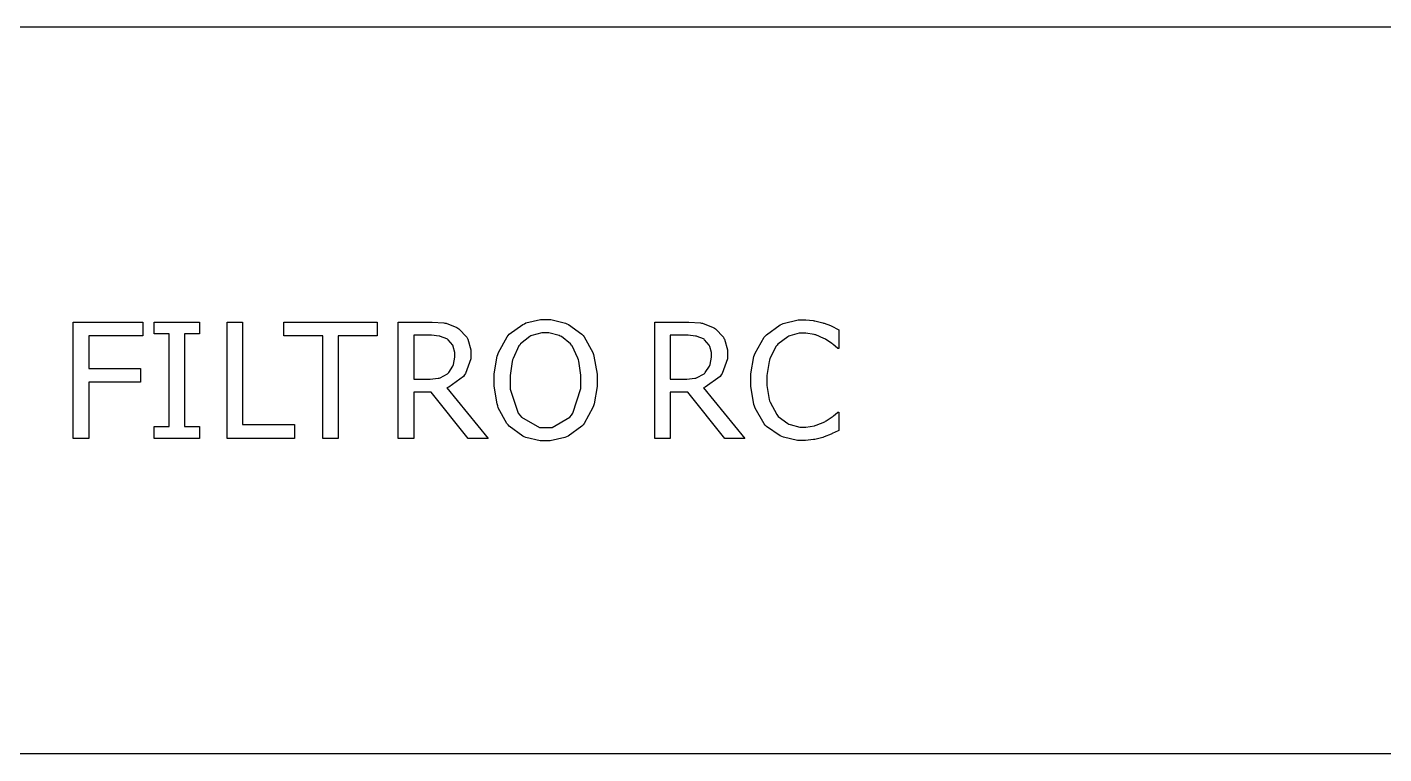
# Model space of a CAD drawing. Header units: millimetres. Extents: x 1974 to 2560, y 1429 to 1567.
# Drawn here: x 2495.168 to 2497.138, y 1521.395 to 1522.451 of the extents above; entities that cross this region are included whole.
import ezdxf

# ---------------------------------------------------------------- set-up
doc = ezdxf.new("R2010")
doc.units = ezdxf.units.MM
doc.layers.add('TEXTO', color=4, linetype='Continuous')

msp = doc.modelspace()

# ---------------------------------------------------------------- linework, layer by layer
at = {"layer": 'TEXTO', "color": 0}
for p, q in [((2507.7976, 1522.4505), (2478.9131, 1522.4505)), ((2495.2345, 1521.853), (2495.2345, 1522.0219)), ((2495.2345, 1522.0219), (2495.3356, 1522.0219)), ((2495.3356, 1522.0219), (2495.3356, 1522.002)), ((2495.3356, 1522.0219), (2495.3356, 1522.0219)), ((2495.3522, 1522.0048), (2495.3522, 1522.0219)), ((2495.3522, 1522.0219), (2495.4177, 1522.0219)), ((2495.4177, 1522.0219), (2495.4177, 1522.0048)), ((2495.458, 1521.853), (2495.458, 1522.0219)), ((2495.458, 1522.0219), (2495.4805, 1522.0219)), ((2495.4805, 1522.0219), (2495.4805, 1521.873)), ((2495.5401, 1522.002), (2495.5401, 1522.0219)), ((2495.5401, 1522.0219), (2495.6761, 1522.0219)), ((2495.6761, 1522.0219), (2495.6761, 1522.002)), ((2495.7063, 1521.853), (2495.7063, 1522.0219)), ((2495.7063, 1522.0219), (2495.7499, 1522.0219)), ((2495.7499, 1522.0219), (2495.7559, 1522.0219)), ((2495.7559, 1522.0219), (2495.7726, 1522.0207)), ((2495.7726, 1522.0207), (2495.7742, 1522.0204)), ((2495.7742, 1522.0204), (2495.7759, 1522.0202)), ((2495.8896, 1522.0196), (2495.8918, 1522.0207)), ((2495.8918, 1522.0207), (2495.9132, 1522.0255)), ((2495.9132, 1522.0255), (2495.9204, 1522.0255)), ((2495.9204, 1522.0255), (2495.9281, 1522.0255)), ((2495.9281, 1522.0255), (2495.9492, 1522.0205)), ((2495.9492, 1522.0205), (2495.9515, 1522.0195)), ((2496.079, 1521.853), (2496.079, 1522.0219)), ((2496.079, 1522.0219), (2496.1225, 1522.0219)), ((2496.1225, 1522.0219), (2496.1285, 1522.0219)), ((2496.1285, 1522.0219), (2496.1452, 1522.0207)), ((2496.1452, 1522.0207), (2496.1469, 1522.0204)), ((2496.1469, 1522.0204), (2496.1484, 1522.0202)), ((2496.2655, 1522.02), (2496.2871, 1522.025)), ((2496.2871, 1522.025), (2496.2943, 1522.025)), ((2496.2943, 1522.025), (2496.2983, 1522.025)), ((2496.2983, 1522.025), (2496.309, 1522.024)), ((2496.309, 1522.024), (2496.3102, 1522.0238)), ((2496.3102, 1522.0238), (2496.3114, 1522.0236)), ((2496.3114, 1522.0236), (2496.323, 1522.0209)), ((2496.323, 1522.0209), (2496.324, 1522.0205)), ((2496.324, 1522.0205), (2496.3249, 1522.0204)), ((2496.3249, 1522.0204), (2496.3342, 1522.0168)), ((2495.3356, 1522.002), (2495.2571, 1522.002)), ((2495.2571, 1522.002), (2495.2571, 1521.9543)), ((2495.3736, 1522.0048), (2495.3522, 1522.0048)), ((2495.3736, 1521.8703), (2495.3736, 1522.0048)), ((2495.4177, 1522.0048), (2495.3962, 1522.0048)), ((2495.3962, 1522.0048), (2495.3962, 1521.8703)), ((2495.5969, 1522.002), (2495.5401, 1522.002)), ((2495.5969, 1521.853), (2495.5969, 1522.002)), ((2495.6761, 1522.002), (2495.6193, 1522.002)), ((2495.6193, 1522.002), (2495.6193, 1521.853)), ((2495.751, 1522.0027), (2495.7289, 1522.0027)), ((2495.7289, 1522.0027), (2495.7289, 1521.9389)), ((2495.7548, 1522.0027), (2495.751, 1522.0027)), ((2495.7658, 1522.0017), (2495.7548, 1522.0027)), ((2495.7669, 1522.0014), (2495.7658, 1522.0017)), ((2495.7678, 1522.0012), (2495.7669, 1522.0014)), ((2495.777, 1521.9974), (2495.7678, 1522.0012)), ((2495.7759, 1522.0202), (2495.7914, 1522.014)), ((2495.7914, 1522.014), (2495.7929, 1522.013)), ((2495.7929, 1522.013), (2495.7944, 1522.0121)), ((2495.7944, 1522.0121), (2495.806, 1521.9999)), ((2495.8519, 1521.9776), (2495.8644, 1522.0007)), ((2495.8644, 1522.0007), (2495.866, 1522.0025)), ((2495.866, 1522.0025), (2495.8676, 1522.0045)), ((2495.8676, 1522.0045), (2495.8873, 1522.0186)), ((2495.8976, 1522.0012), (2495.884, 1521.9902)), ((2495.8873, 1522.0186), (2495.8896, 1522.0196)), ((2495.8991, 1522.0018), (2495.8976, 1522.0012)), ((2495.9006, 1522.0026), (2495.8991, 1522.0018)), ((2495.9151, 1522.0061), (2495.9006, 1522.0026)), ((2495.9204, 1522.0061), (2495.9151, 1522.0061)), ((2495.9253, 1522.0061), (2495.9204, 1522.0061)), ((2495.9401, 1522.0025), (2495.9253, 1522.0061)), ((2495.9418, 1522.0017), (2495.9401, 1522.0025)), ((2495.9433, 1522.001), (2495.9418, 1522.0017)), ((2495.9568, 1521.9901), (2495.9433, 1522.001)), ((2495.9515, 1522.0195), (2495.9537, 1522.0185)), ((2495.9537, 1522.0185), (2495.9731, 1522.0043)), ((2495.9731, 1522.0043), (2495.9748, 1522.0025)), ((2495.9748, 1522.0025), (2495.9763, 1522.0007)), ((2495.9748, 1522.0025), (2495.9748, 1522.0025)), ((2495.9763, 1522.0007), (2495.9889, 1521.9778)), ((2496.1237, 1522.0027), (2496.1014, 1522.0027)), ((2496.1014, 1522.0027), (2496.1014, 1521.9389)), ((2496.1273, 1522.0027), (2496.1237, 1522.0027)), ((2496.1383, 1522.0017), (2496.1273, 1522.0027)), ((2496.1394, 1522.0014), (2496.1383, 1522.0017)), ((2496.1404, 1522.0012), (2496.1394, 1522.0014)), ((2496.1497, 1521.9974), (2496.1404, 1522.0012)), ((2496.1484, 1522.0202), (2496.1639, 1522.014)), ((2496.1639, 1522.014), (2496.1655, 1522.013)), ((2496.1655, 1522.013), (2496.167, 1522.0121)), ((2496.167, 1522.0121), (2496.1786, 1521.9999)), ((2496.2377, 1521.9998), (2496.2394, 1522.0017)), ((2496.2394, 1522.0017), (2496.2411, 1522.0036)), ((2496.2411, 1522.0036), (2496.261, 1522.0181)), ((2496.272, 1522.0007), (2496.2579, 1521.9898)), ((2496.261, 1522.0181), (2496.2633, 1522.0191)), ((2496.2633, 1522.0191), (2496.2655, 1522.02)), ((2496.2736, 1522.0014), (2496.272, 1522.0007)), ((2496.2752, 1522.0022), (2496.2736, 1522.0014)), ((2496.2889, 1522.0058), (2496.2752, 1522.0022)), ((2496.294, 1522.0058), (2496.2889, 1522.0058)), ((2496.2981, 1522.0058), (2496.294, 1522.0058)), ((2496.3103, 1522.004), (2496.2981, 1522.0058)), ((2496.3117, 1522.0036), (2496.3103, 1522.004)), ((2496.313, 1522.0032), (2496.3117, 1522.0036)), ((2496.3246, 1521.9983), (2496.313, 1522.0032)), ((2496.3342, 1522.0168), (2496.3352, 1522.0163)), ((2496.3352, 1522.0163), (2496.3361, 1522.0159)), ((2496.3361, 1522.0159), (2496.3454, 1522.0113)), ((2496.3454, 1522.0113), (2496.3464, 1522.0107)), ((2496.3464, 1522.0107), (2496.3464, 1521.9836)), ((2495.7779, 1521.9969), (2495.777, 1521.9974)), ((2495.7788, 1521.9963), (2495.7779, 1521.9969)), ((2495.7855, 1521.9884), (2495.7788, 1521.9963)), ((2495.786, 1521.9874), (2495.7855, 1521.9884)), ((2495.7864, 1521.9866), (2495.786, 1521.9874)), ((2495.7886, 1521.9776), (2495.7864, 1521.9866)), ((2495.806, 1521.9999), (2495.8069, 1521.9983)), ((2495.8069, 1521.9983), (2495.8077, 1521.9969)), ((2495.8077, 1521.9969), (2495.8121, 1521.9814)), ((2495.8121, 1521.9814), (2495.8121, 1521.9761)), ((2495.8817, 1521.9872), (2495.8732, 1521.9691)), ((2495.8829, 1521.9886), (2495.8817, 1521.9872)), ((2495.884, 1521.9902), (2495.8829, 1521.9886)), ((2495.9579, 1521.9886), (2495.9568, 1521.9901)), ((2495.9589, 1521.9873), (2495.9579, 1521.9886)), ((2495.9674, 1521.9693), (2495.9589, 1521.9873)), ((2496.1506, 1521.9969), (2496.1497, 1521.9974)), ((2496.1514, 1521.9963), (2496.1506, 1521.9969)), ((2496.1581, 1521.9884), (2496.1514, 1521.9963)), ((2496.1586, 1521.9874), (2496.1581, 1521.9884)), ((2496.159, 1521.9866), (2496.1586, 1521.9874)), ((2496.1612, 1521.9776), (2496.159, 1521.9866)), ((2496.1786, 1521.9999), (2496.1794, 1521.9983)), ((2496.1794, 1521.9983), (2496.1803, 1521.9969)), ((2496.1803, 1521.9969), (2496.1847, 1521.9814)), ((2496.1847, 1521.9814), (2496.1847, 1521.9761)), ((2496.2246, 1521.977), (2496.2377, 1521.9998)), ((2496.2555, 1521.9869), (2496.2462, 1521.9689)), ((2496.2568, 1521.9884), (2496.2555, 1521.9869)), ((2496.2579, 1521.9898), (2496.2568, 1521.9884)), ((2496.3258, 1521.9978), (2496.3246, 1521.9983)), ((2496.3269, 1521.9972), (2496.3258, 1521.9978)), ((2496.3362, 1521.9909), (2496.3269, 1521.9972)), ((2496.337, 1521.9902), (2496.3362, 1521.9909)), ((2496.3378, 1521.9896), (2496.337, 1521.9902)), ((2496.3441, 1521.9841), (2496.3378, 1521.9896)), ((2496.3447, 1521.9836), (2496.3441, 1521.9841)), ((2496.3464, 1521.9836), (2496.3447, 1521.9836)), ((2495.7867, 1521.9601), (2495.7886, 1521.9709)), ((2495.7886, 1521.9744), (2495.7886, 1521.9776)), ((2495.7886, 1521.9709), (2495.7886, 1521.9744)), ((2495.7886, 1521.9744), (2495.7886, 1521.9744)), ((2495.8121, 1521.9684), (2495.8042, 1521.9472)), ((2495.8121, 1521.9761), (2495.8121, 1521.9684)), ((2495.8457, 1521.9468), (2495.8501, 1521.9722)), ((2495.8501, 1521.9722), (2495.851, 1521.9748)), ((2495.851, 1521.9748), (2495.8519, 1521.9776)), ((2495.872, 1521.9648), (2495.8691, 1521.9443)), ((2495.8726, 1521.9669), (2495.872, 1521.9648)), ((2495.8732, 1521.9691), (2495.8726, 1521.9669)), ((2495.9681, 1521.9672), (2495.9674, 1521.9693)), ((2495.9687, 1521.965), (2495.9681, 1521.9672)), ((2495.9718, 1521.9448), (2495.9687, 1521.965)), ((2495.9889, 1521.9778), (2495.9898, 1521.975)), ((2495.9898, 1521.975), (2495.9907, 1521.9722)), ((2495.9907, 1521.9722), (2495.9951, 1521.9461)), ((2496.1593, 1521.9601), (2496.1612, 1521.9709)), ((2496.1612, 1521.9744), (2496.1612, 1521.9776)), ((2496.1612, 1521.9709), (2496.1612, 1521.9744)), ((2496.1612, 1521.9744), (2496.1612, 1521.9744)), ((2496.1847, 1521.9684), (2496.1768, 1521.9472)), ((2496.1847, 1521.9761), (2496.1847, 1521.9684)), ((2496.2183, 1521.9466), (2496.2227, 1521.9717)), ((2496.2227, 1521.9717), (2496.2237, 1521.9743)), ((2496.2237, 1521.9743), (2496.2246, 1521.977)), ((2496.245, 1521.9646), (2496.2417, 1521.9442)), ((2496.2456, 1521.9667), (2496.245, 1521.9646)), ((2496.2462, 1521.9689), (2496.2456, 1521.9667)), ((2495.2571, 1521.9543), (2495.3323, 1521.9543)), ((2495.3323, 1521.9543), (2495.3323, 1521.9344)), ((2495.7672, 1521.9409), (2495.7781, 1521.9467)), ((2495.7781, 1521.9467), (2495.7791, 1521.9476)), ((2495.7791, 1521.9476), (2495.7798, 1521.9485)), ((2495.801, 1521.943), (2495.7797, 1521.9276)), ((2495.7798, 1521.9485), (2495.7859, 1521.9579)), ((2495.7859, 1521.9579), (2495.7862, 1521.9589)), ((2495.7862, 1521.9589), (2495.7867, 1521.9601)), ((2495.8027, 1521.9451), (2495.801, 1521.943)), ((2495.8042, 1521.9472), (2495.8027, 1521.9451)), ((2495.8457, 1521.9374), (2495.8457, 1521.9468)), ((2495.8691, 1521.9443), (2495.8691, 1521.9374)), ((2495.9718, 1521.9374), (2495.9718, 1521.9448)), ((2495.9951, 1521.9461), (2495.9951, 1521.9374)), ((2496.1398, 1521.9409), (2496.1506, 1521.9467)), ((2496.1506, 1521.9467), (2496.1516, 1521.9476)), ((2496.1516, 1521.9476), (2496.1524, 1521.9485)), ((2496.1737, 1521.943), (2496.1523, 1521.9276)), ((2496.1524, 1521.9485), (2496.1585, 1521.9579)), ((2496.1585, 1521.9579), (2496.1589, 1521.9589)), ((2496.1589, 1521.9589), (2496.1593, 1521.9601)), ((2496.1753, 1521.9451), (2496.1737, 1521.943)), ((2496.1768, 1521.9472), (2496.1753, 1521.9451)), ((2496.2183, 1521.9373), (2496.2183, 1521.9466)), ((2496.2417, 1521.9442), (2496.2417, 1521.9373)), ((2495.3323, 1521.9344), (2495.2571, 1521.9344)), ((2495.2571, 1521.9344), (2495.2571, 1521.853)), ((2495.7289, 1521.9389), (2495.7485, 1521.9389)), ((2495.7485, 1521.9389), (2495.7528, 1521.9389)), ((2495.7528, 1521.9389), (2495.7645, 1521.9403)), ((2495.7645, 1521.9403), (2495.7659, 1521.9406)), ((2495.7659, 1521.9406), (2495.7672, 1521.9409)), ((2495.7797, 1521.9276), (2495.777, 1521.9265)), ((2495.777, 1521.9265), (2495.8372, 1521.853)), ((2495.777, 1521.9265), (2495.777, 1521.9265)), ((2495.8457, 1521.9289), (2495.8457, 1521.9374)), ((2495.8501, 1521.9031), (2495.8457, 1521.9289)), ((2495.8691, 1521.9374), (2495.8691, 1521.9247)), ((2495.8691, 1521.9247), (2495.8807, 1521.8896)), ((2495.9601, 1521.8896), (2495.9718, 1521.9255)), ((2495.9718, 1521.9255), (2495.9718, 1521.9374)), ((2495.9718, 1521.9374), (2495.9718, 1521.9374)), ((2495.9951, 1521.9282), (2495.9908, 1521.9032)), ((2495.9951, 1521.9374), (2495.9951, 1521.9282)), ((2496.1014, 1521.9389), (2496.1211, 1521.9389)), ((2496.1211, 1521.9389), (2496.1254, 1521.9389)), ((2496.1254, 1521.9389), (2496.1372, 1521.9403)), ((2496.1372, 1521.9403), (2496.1385, 1521.9406)), ((2496.1385, 1521.9406), (2496.1398, 1521.9409)), ((2496.1523, 1521.9276), (2496.1496, 1521.9265)), ((2496.1496, 1521.9265), (2496.2097, 1521.853)), ((2496.1496, 1521.9265), (2496.1496, 1521.9265)), ((2496.2183, 1521.9286), (2496.2183, 1521.9373)), ((2496.2228, 1521.9024), (2496.2183, 1521.9286)), ((2496.2417, 1521.9373), (2496.2417, 1521.9298)), ((2496.2417, 1521.9298), (2496.245, 1521.9096)), ((2495.7544, 1521.9202), (2495.7289, 1521.9202)), ((2495.7289, 1521.9202), (2495.7289, 1521.853)), ((2495.808, 1521.853), (2495.7544, 1521.9202)), ((2495.851, 1521.9003), (2495.8501, 1521.9031)), ((2495.9908, 1521.9032), (2495.9899, 1521.9004)), ((2496.1271, 1521.9202), (2496.1014, 1521.9202)), ((2496.1014, 1521.9202), (2496.1014, 1521.853)), ((2496.1806, 1521.853), (2496.1271, 1521.9202)), ((2496.2238, 1521.8996), (2496.2228, 1521.9024)), ((2496.245, 1521.9096), (2496.2458, 1521.9074)), ((2496.2458, 1521.9074), (2496.2465, 1521.9054)), ((2496.2465, 1521.9054), (2496.256, 1521.8877)), ((2495.8517, 1521.8975), (2495.851, 1521.9003)), ((2495.8643, 1521.8744), (2495.8517, 1521.8975)), ((2495.8807, 1521.8896), (2495.883, 1521.8866)), ((2495.883, 1521.8866), (2495.8853, 1521.8837)), ((2495.8853, 1521.8837), (2495.9116, 1521.869)), ((2495.9298, 1521.869), (2495.9556, 1521.8837)), ((2495.9556, 1521.8837), (2495.9579, 1521.8866)), ((2495.9579, 1521.8866), (2495.9601, 1521.8896)), ((2495.989, 1521.8976), (2495.9764, 1521.8744)), ((2495.9899, 1521.9004), (2495.989, 1521.8976)), ((2496.2247, 1521.8969), (2496.2238, 1521.8996)), ((2496.2378, 1521.874), (2496.2247, 1521.8969)), ((2496.256, 1521.8877), (2496.2573, 1521.8863)), ((2496.2573, 1521.8863), (2496.2584, 1521.8849)), ((2496.2584, 1521.8849), (2496.2722, 1521.8744)), ((2496.3278, 1521.8783), (2496.3368, 1521.8844)), ((2496.3368, 1521.8844), (2496.3376, 1521.8849)), ((2496.3376, 1521.8849), (2496.3383, 1521.8856)), ((2496.3383, 1521.8856), (2496.3443, 1521.8908)), ((2496.3443, 1521.8908), (2496.3448, 1521.8912)), ((2496.3448, 1521.8912), (2496.3464, 1521.8912)), ((2496.3464, 1521.8912), (2496.3464, 1521.8644)), ((2495.3522, 1521.853), (2495.3522, 1521.8703)), ((2495.3522, 1521.8703), (2495.3736, 1521.8703)), ((2495.3962, 1521.8703), (2495.4177, 1521.8703)), ((2495.4177, 1521.8703), (2495.4177, 1521.853)), ((2495.4177, 1521.8703), (2495.4177, 1521.8703)), ((2495.4805, 1521.873), (2495.5558, 1521.873)), ((2495.5558, 1521.873), (2495.5558, 1521.853)), ((2495.5558, 1521.873), (2495.5558, 1521.873)), ((2495.8659, 1521.8725), (2495.8643, 1521.8744)), ((2495.8676, 1521.8706), (2495.8659, 1521.8725)), ((2495.8872, 1521.8563), (2495.8676, 1521.8706)), ((2495.9116, 1521.869), (2495.9204, 1521.869)), ((2495.9204, 1521.869), (2495.9298, 1521.869)), ((2495.973, 1521.8706), (2495.953, 1521.8561)), ((2495.9748, 1521.8725), (2495.973, 1521.8706)), ((2495.9764, 1521.8744), (2495.9748, 1521.8725)), ((2496.2395, 1521.8721), (2496.2378, 1521.874)), ((2496.2412, 1521.8703), (2496.2395, 1521.8721)), ((2496.2612, 1521.8565), (2496.2412, 1521.8703)), ((2496.2722, 1521.8744), (2496.2738, 1521.8737)), ((2496.2738, 1521.8737), (2496.2754, 1521.873)), ((2496.2754, 1521.873), (2496.2894, 1521.8694)), ((2496.2894, 1521.8694), (2496.294, 1521.8694)), ((2496.294, 1521.8694), (2496.2985, 1521.8694)), ((2496.2985, 1521.8694), (2496.3107, 1521.8713)), ((2496.3107, 1521.8713), (2496.3121, 1521.8718)), ((2496.3121, 1521.8718), (2496.3135, 1521.8722)), ((2496.3135, 1521.8722), (2496.3258, 1521.8772)), ((2496.3258, 1521.8772), (2496.3269, 1521.8778)), ((2496.3269, 1521.8778), (2496.3278, 1521.8783)), ((2496.3454, 1521.8641), (2496.3367, 1521.8599)), ((2496.3464, 1521.8644), (2496.3454, 1521.8641)), ((2495.2571, 1521.853), (2495.2345, 1521.853)), ((2495.4177, 1521.853), (2495.3522, 1521.853)), ((2495.5558, 1521.853), (2495.458, 1521.853)), ((2495.6193, 1521.853), (2495.5969, 1521.853)), ((2495.6193, 1521.853), (2495.6193, 1521.853)), ((2495.7289, 1521.853), (2495.7063, 1521.853)), ((2495.8372, 1521.853), (2495.808, 1521.853)), ((2495.8895, 1521.8554), (2495.8872, 1521.8563)), ((2495.8917, 1521.8544), (2495.8895, 1521.8554)), ((2495.9125, 1521.8495), (2495.8917, 1521.8544)), ((2495.9204, 1521.8495), (2495.9125, 1521.8495)), ((2495.9273, 1521.8495), (2495.9204, 1521.8495)), ((2495.9484, 1521.8543), (2495.9273, 1521.8495)), ((2495.9507, 1521.8552), (2495.9484, 1521.8543)), ((2495.953, 1521.8561), (2495.9507, 1521.8552)), ((2496.1014, 1521.853), (2496.079, 1521.853)), ((2496.2097, 1521.853), (2496.1806, 1521.853)), ((2496.2635, 1521.8555), (2496.2612, 1521.8565)), ((2496.2658, 1521.8547), (2496.2635, 1521.8555)), ((2496.2863, 1521.85), (2496.2658, 1521.8547)), ((2496.294, 1521.85), (2496.2863, 1521.85)), ((2496.2977, 1521.85), (2496.294, 1521.85)), ((2496.294, 1521.85), (2496.294, 1521.85)), ((2496.3093, 1521.8511), (2496.2977, 1521.85)), ((2496.3103, 1521.8513), (2496.3093, 1521.8511)), ((2496.3113, 1521.8514), (2496.3103, 1521.8513)), ((2496.3228, 1521.8544), (2496.3113, 1521.8514)), ((2496.324, 1521.8549), (2496.3228, 1521.8544)), ((2496.3252, 1521.8552), (2496.324, 1521.8549)), ((2496.3351, 1521.8591), (2496.3252, 1521.8552)), ((2496.3359, 1521.8595), (2496.3351, 1521.8591)), ((2496.3367, 1521.8599), (2496.3359, 1521.8595)), ((2507.7976, 1521.3945), (2478.9131, 1521.3945))]:
    msp.add_line(p, q, dxfattribs=at)

doc.saveas('drawing.dxf')
